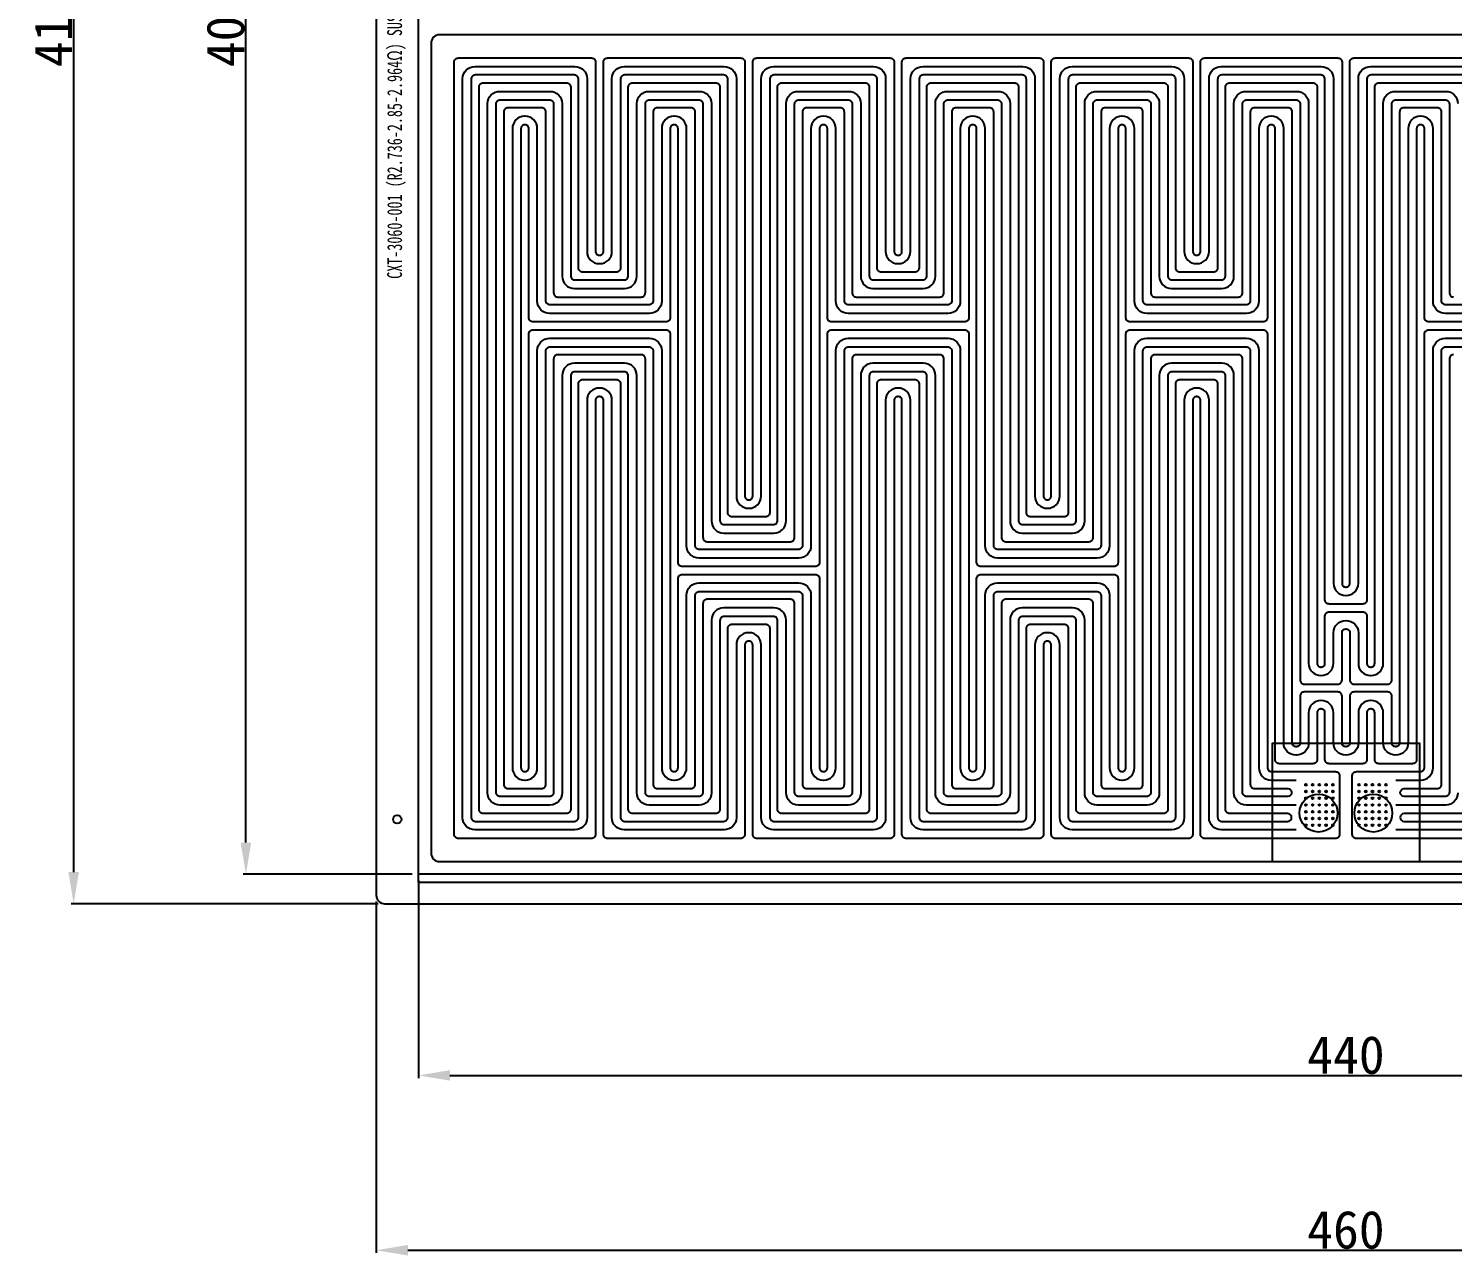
# Model space of a CAD drawing. Header units: millimetres. Extents: x -1327 to 8145, y -2943 to 1353.
# Drawn here: x 4252.3 to 4590, y 216.5 to 507.4 of the extents above; entities that cross this region are included whole.
import ezdxf

# ---------------------------------------------------------------- set-up
doc = ezdxf.new("R2010")
doc.units = ezdxf.units.MM
for name, color, linetype in [('发热丝', 3, 'Continuous'), ('发热丝中心线', 6, 'Continuous'), ('菲林', 11, 'Continuous')]:
    doc.layers.add(name, color=color, linetype=linetype)
doc.styles.get("Standard").update_dxf_attribs({"font": ''})
doc.styles.add('工程字', font='', dxfattribs={"width": 0.7, "height": 6})
doc.styles.get('Standard').set_extended_font_data('SimSun')
doc.styles.get('工程字').set_extended_font_data('SimSun')
doc.dimstyles.new('ISO-25', dxfattribs={"dimscale": 0.5, "dimtxt": 18, "dimasz": 15, "dimexe": 1.25, "dimexo": 3, "dimtad": 1, "dimtoh": 1, "dimdec": 5, "dimtxsty": 'Standard', "dimcen": 2.5, "dimadec": 0, "dimazin": 0, "dimtfac": 1, "dimtmove": 0, "dimatfit": 3, "dimfxl": 1, "dimarcsym": 0})

# ---------------------------------------------------------------- blocks, each defined once
blk = doc.blocks.new('*D20')
at = {"color": 0, "lineweight": -2}
for p, q in [((4344.75, 305.51), (4344.75, 258.58)), ((4784.75, 305.42), (4784.75, 258.58)), ((4352.25, 259.21), (4777.25, 259.21))]:
    blk.add_line(p, q, dxfattribs=at)
at = {"color": 0}
for points in [[(4352.25, 260.46), (4352.25, 257.96), (4344.75, 259.21)], [(4777.25, 257.96), (4777.25, 260.46), (4784.75, 259.21)]]:
    blk.add_solid(points, dxfattribs=at)
at = {"layer": 'Defpoints', "color": 0}
for p in [(4344.75, 307.01), (4784.75, 306.92), (4784.75, 259.21)]:
    blk.add_point(p, dxfattribs=at)
at = {"color": 0, "insert": (4564.75, 264.02), "char_height": 9, "attachment_point": 5}
blk.add_mtext('440', dxfattribs=at)
blk = doc.blocks.new('*D21')
at = {"color": 0, "lineweight": -2}
for p, q in [((4334.75, 300.42), (4334.75, 217.14)), ((4794.75, 300.42), (4794.75, 217.14)), ((4342.25, 217.76), (4787.25, 217.76))]:
    blk.add_line(p, q, dxfattribs=at)
at = {"color": 0}
for points in [[(4342.25, 219.01), (4342.25, 216.51), (4334.75, 217.76)], [(4787.25, 216.51), (4787.25, 219.01), (4794.75, 217.76)]]:
    blk.add_solid(points, dxfattribs=at)
at = {"layer": 'Defpoints', "color": 0}
for p in [(4334.75, 301.92), (4794.75, 301.92), (4794.75, 217.76)]:
    blk.add_point(p, dxfattribs=at)
at = {"color": 0, "insert": (4564.75, 222.58), "char_height": 9, "attachment_point": 5}
blk.add_mtext('460', dxfattribs=at)
blk = doc.blocks.new('*D22')
at = {"color": 0, "lineweight": -2}
for p, q in [((4343.25, 707.92), (4303.23, 707.92)), ((4303.85, 314.42), (4303.85, 700.42)), ((4343.25, 306.92), (4303.23, 306.92))]:
    blk.add_line(p, q, dxfattribs=at)
at = {"color": 0}
for points in [[(4305.1, 700.42), (4302.6, 700.42), (4303.85, 707.92)], [(4302.6, 314.42), (4305.1, 314.42), (4303.85, 306.92)]]:
    blk.add_solid(points, dxfattribs=at)
at = {"layer": 'Defpoints', "color": 0}
for p in [(4303.85, 707.92), (4344.75, 707.92), (4344.75, 306.92)]:
    blk.add_point(p, dxfattribs=at)
at = {"color": 0, "insert": (4299.04, 507.42), "char_height": 9, "attachment_point": 5, "rotation": 90}
blk.add_mtext('401', dxfattribs=at)
blk = doc.blocks.new('*D23')
at = {"color": 0, "lineweight": -2}
for p, q in [((4335.25, 714.92), (4262.37, 714.92)), ((4262.99, 707.42), (4262.99, 307.42)), ((4335.25, 299.92), (4262.37, 299.92))]:
    blk.add_line(p, q, dxfattribs=at)
at = {"color": 0}
for points in [[(4264.24, 707.42), (4261.74, 707.42), (4262.99, 714.92)], [(4261.74, 307.42), (4264.24, 307.42), (4262.99, 299.92)]]:
    blk.add_solid(points, dxfattribs=at)
at = {"layer": 'Defpoints', "color": 0}
for p in [(4336.75, 714.92), (4262.99, 299.92), (4336.75, 299.92)]:
    blk.add_point(p, dxfattribs=at)
at = {"color": 0, "insert": (4258.18, 507.42), "char_height": 9, "attachment_point": 5, "rotation": 90}
blk.add_mtext('415', dxfattribs=at)

msp = doc.modelspace()

# ---------------------------------------------------------------- linework, layer by layer
for points in [[(4344.751992, 709.920521), (4784.751992, 709.920521), (4784.751992, 304.920521), (4344.751992, 304.920521)], [(4547.251992, 309.920521), (4582.251992, 309.920521), (4582.251992, 337.920521), (4547.251992, 337.920521)]]:
    msp.add_lwpolyline(points, close=True)
msp.add_lwpolyline([(4781.751992, 311.920521), (4781.751992, 503.920521, 0.4142135624), (4779.751992, 505.920521), (4349.751992, 505.920521, 0.4142135624), (4347.751992, 503.920521), (4347.751992, 311.920521, 0.4142135624), (4349.751992, 309.920521), (4779.751992, 309.920521, 0.4142135624)], format="xyb", close=True)
for centre in [(4558.251992, 321.420521), (4571.251992, 321.420521)]:
    msp.add_circle(centre, 4.5)
at = {"layer": '发热丝'}
for points in [[(4615.935123, 437.850066), (4584.385762, 437.850066, -0.4142135624), (4583.385762, 438.850066), (4583.385762, 483.717704, 0.4142135624), (4582.506921, 484.596544), (4582.405513, 484.596544, 0.4142135624), (4581.526673, 483.717704), (4581.526673, 334.103587, -0.4142135624), (4580.526673, 333.103587), (4572.582945, 333.103587, -0.4142135624), (4571.582945, 334.103587), (4571.582945, 345.209488, 0.4142135624), (4570.704104, 346.088328), (4570.602696, 346.088328, 0.4142135624), (4569.723856, 345.209488), (4569.723856, 334.103587, -0.4142135624), (4568.723856, 333.103587), (4560.780128, 333.103587, -0.4142135624), (4559.780128, 334.103587), (4559.780128, 345.209488, 0.4142135624), (4558.901288, 346.088328), (4558.799879, 346.088328, 0.4142135624), (4557.921039, 345.209488), (4557.921039, 334.103587, -0.4142135624), (4556.921039, 333.103587), (4548.977311, 333.103587, -0.4142135624), (4547.977311, 334.103587), (4547.977311, 483.717704, 0.4142135624), (4547.098471, 484.596544), (4546.997062, 484.596544, 0.4142135624), (4546.118222, 483.717704), (4546.118222, 438.850066, -0.4142135624), (4545.118222, 437.850066), (4513.56886, 437.850066, -0.4142135624), (4512.56886, 438.850066), (4512.56886, 483.717704, 0.4142135624), (4511.69002, 484.596544), (4511.588611, 484.596544, 0.4142135624), (4510.709771, 483.717704), (4510.709771, 380.850066, -0.4142135624), (4509.709771, 379.850066), (4478.16041, 379.850066, -0.4142135624), (4477.16041, 380.850066), (4477.16041, 483.717704, 0.4142135624), (4476.281569, 484.596544), (4476.180161, 484.596544, 0.4142135624), (4475.30132, 483.717704), (4475.30132, 438.850066, -0.4142135624), (4474.30132, 437.850066), (4442.751959, 437.850066, -0.4142135624), (4441.751959, 438.850066), (4441.751959, 483.717704, 0.4142135624), (4440.873118, 484.596544), (4440.77171, 484.596544, 0.4142135624), (4439.89287, 483.717704), (4439.89287, 380.850066, -0.4142135624), (4438.89287, 379.850066), (4407.343508, 379.850066, -0.4142135624), (4406.343508, 380.850066), (4406.343508, 483.717704, 0.4142135624), (4405.464668, 484.596544), (4405.363259, 484.596544, 0.4142135624), (4404.484419, 483.717704), (4404.484419, 438.850066, -0.4142135624), (4403.484419, 437.850066), (4371.935057, 437.850066, -0.4142135624), (4370.935057, 438.850066), (4370.935057, 483.717704, 0.4142135624), (4370.056217, 484.596544), (4369.954809, 484.596544, 0.4142135624), (4369.075968, 483.717704), (4369.075968, 332.123338, 0.4142135624), (4369.954809, 331.244497), (4370.056217, 331.244497, 0.4142135624), (4370.935057, 332.123338), (4370.935057, 434.990976, -0.4142135624), (4371.935057, 435.990976), (4403.484419, 435.990976, -0.4142135624), (4404.484419, 434.990976), (4404.484419, 332.123338, 0.4142135624), (4405.363259, 331.244497), (4405.464668, 331.244497, 0.4142135624), (4406.343508, 332.123338), (4406.343508, 376.990976, -0.4142135624), (4407.343508, 377.990976), (4438.89287, 377.990976, -0.4142135624), (4439.89287, 376.990976), (4439.89287, 332.123338, 0.4142135624), (4440.77171, 331.244497), (4440.873118, 331.244497, 0.4142135624), (4441.751959, 332.123338), (4441.751959, 434.990976, -0.4142135624), (4442.751959, 435.990976), (4474.30132, 435.990976, -0.4142135624), (4475.30132, 434.990976), (4475.30132, 332.123338, 0.4142135624), (4476.180161, 331.244497), (4476.281569, 331.244497, 0.4142135624), (4477.16041, 332.123338), (4477.16041, 376.990976, -0.4142135624), (4478.16041, 377.990976), (4509.709771, 377.990976, -0.4142135624), (4510.709771, 376.990976), (4510.709771, 332.123338, 0.4142135624), (4511.588611, 331.244497), (4511.69002, 331.244497, 0.4142135624), (4512.56886, 332.123338), (4512.56886, 434.990976, -0.4142135624), (4513.56886, 435.990976), (4545.118222, 435.990976, -0.4142135624), (4546.118222, 434.990976), (4546.118222, 332.244497, 0.4142135624), (4547.118222, 331.244497), (4562.251992, 331.244497, -0.4142135624), (4563.251992, 330.244497), (4563.251992, 316.399361, -0.4142135624), (4562.251992, 315.399361), (4531.273086, 315.399361, -0.4142135624), (4530.273086, 316.399361), (4530.273086, 419.267, 0.4142135624), (4529.394245, 420.14584), (4529.292837, 420.14584, 0.4142135624), (4528.413996, 419.267), (4528.413996, 316.399361, -0.4142135624), (4527.413996, 315.399361), (4495.864635, 315.399361, -0.4142135624), (4494.864635, 316.399361), (4494.864635, 361.267, 0.4142135624), (4493.985795, 362.14584), (4493.884386, 362.14584, 0.4142135624), (4493.005546, 361.267), (4493.005546, 316.399361, -0.4142135624), (4492.005546, 315.399361), (4460.456184, 315.399361, -0.4142135624), (4459.456184, 316.399361), (4459.456184, 419.267, 0.4142135624), (4458.577344, 420.14584), (4458.475935, 420.14584, 0.4142135624), (4457.597095, 419.267), (4457.597095, 316.399361, -0.4142135624), (4456.597095, 315.399361), (4425.047733, 315.399361, -0.4142135624), (4424.047733, 316.399361), (4424.047733, 361.267, 0.4142135624), (4423.168893, 362.14584), (4423.067485, 362.14584, 0.4142135624), (4422.188644, 361.267), (4422.188644, 316.399361, -0.4142135624), (4421.188644, 315.399361), (4389.639283, 315.399361, -0.4142135624), (4388.639283, 316.399361), (4388.639283, 419.267, 0.4142135624), (4387.760442, 420.14584), (4387.659034, 420.14584, 0.4142135624), (4386.780194, 419.267), (4386.780194, 316.399361, -0.4142135624), (4385.780194, 315.399361), (4354.230832, 315.399361, -0.4142135624), (4353.230832, 316.399361), (4353.230832, 499.441681, -0.4142135624), (4354.230832, 500.441681), (4385.780194, 500.441681, -0.4142135624), (4386.780194, 499.441681), (4386.780194, 454.574042, 0.4142135624), (4387.659034, 453.695202), (4387.760442, 453.695202, 0.4142135624), (4388.639283, 454.574042), (4388.639283, 499.441681, -0.4142135624), (4389.639283, 500.441681), (4421.188644, 500.441681, -0.4142135624), (4422.188644, 499.441681), (4422.188644, 396.574042, 0.4142135624), (4423.067485, 395.695202), (4423.168893, 395.695202, 0.4142135624), (4424.047733, 396.574042), (4424.047733, 499.441681, -0.4142135624), (4425.047733, 500.441681), (4456.597095, 500.441681, -0.4142135624), (4457.597095, 499.441681), (4457.597095, 454.574042, 0.4142135624), (4458.475935, 453.695202), (4458.577344, 453.695202, 0.4142135624), (4459.456184, 454.574042), (4459.456184, 499.441681, -0.4142135624), (4460.456184, 500.441681), (4492.005546, 500.441681, -0.4142135624), (4493.005546, 499.441681), (4493.005546, 396.574042, 0.4142135624), (4493.884386, 395.695202), (4493.985795, 395.695202, 0.4142135624), (4494.864635, 396.574042), (4494.864635, 499.441681, -0.4142135624), (4495.864635, 500.441681), (4527.413996, 500.441681, -0.4142135624), (4528.413996, 499.441681), (4528.413996, 454.574042, 0.4142135624), (4529.292837, 453.695202), (4529.394245, 453.695202, 0.4142135624), (4530.273086, 454.574042), (4530.273086, 499.441681, -0.4142135624), (4531.273086, 500.441681), (4562.822447, 500.441681, -0.4142135624), (4563.822447, 499.441681), (4563.822447, 375.88038, 0.4142135624), (4564.701288, 375.00154), (4564.802696, 375.00154, 0.4142135624), (4565.681536, 375.88038), (4565.681536, 499.441681, -0.4142135624), (4566.681536, 500.441681), (4598.230898, 500.441681, -0.4142135624)], [(4594.188579, 496.399361), (4570.723856, 496.399361, 0.4142135624), (4569.723856, 495.399361), (4569.723856, 371.95922, -0.4142135624), (4568.723856, 370.95922), (4560.780128, 370.95922, -0.4142135624), (4559.780128, 371.95922), (4559.780128, 495.399361, 0.4142135624), (4558.780128, 496.399361), (4535.315405, 496.399361, 0.4142135624), (4534.315405, 495.399361), (4534.315405, 450.652882, -0.4142135624), (4533.315405, 449.652882), (4525.371677, 449.652882, -0.4142135624), (4524.371677, 450.652882), (4524.371677, 495.399361, 0.4142135624), (4523.371677, 496.399361), (4499.906954, 496.399361, 0.4142135624), (4498.906954, 495.399361), (4498.906954, 392.652882, -0.4142135624), (4497.906954, 391.652882), (4489.963226, 391.652882, -0.4142135624), (4488.963226, 392.652882), (4488.963226, 495.399361, 0.4142135624), (4487.963226, 496.399361), (4464.498503, 496.399361, 0.4142135624), (4463.498503, 495.399361), (4463.498503, 450.652882, -0.4142135624), (4462.498503, 449.652882), (4454.554776, 449.652882, -0.4142135624), (4453.554776, 450.652882), (4453.554776, 495.399361, 0.4142135624), (4452.554776, 496.399361), (4429.090053, 496.399361, 0.4142135624), (4428.090053, 495.399361), (4428.090053, 392.652882, -0.4142135624), (4427.090053, 391.652882), (4419.146325, 391.652882, -0.4142135624), (4418.146325, 392.652882), (4418.146325, 495.399361, 0.4142135624), (4417.146325, 496.399361), (4393.681602, 496.399361, 0.4142135624), (4392.681602, 495.399361), (4392.681602, 450.652882, -0.4142135624), (4391.681602, 449.652882), (4383.737874, 449.652882, -0.4142135624), (4382.737874, 450.652882), (4382.737874, 495.399361, 0.4142135624), (4381.737874, 496.399361), (4358.273151, 496.399361, 0.4142135624), (4357.273151, 495.399361), (4357.273151, 320.441681, 0.4142135624), (4358.273151, 319.441681), (4381.737874, 319.441681, 0.4142135624), (4382.737874, 320.441681), (4382.737874, 423.188159, -0.4142135624), (4383.737874, 424.188159), (4391.681602, 424.188159, -0.4142135624), (4392.681602, 423.188159), (4392.681602, 320.441681, 0.4142135624), (4393.681602, 319.441681), (4417.146325, 319.441681, 0.4142135624), (4418.146325, 320.441681), (4418.146325, 365.188159, -0.4142135624), (4419.146325, 366.188159), (4427.090053, 366.188159, -0.4142135624), (4428.090053, 365.188159), (4428.090053, 320.441681, 0.4142135624), (4429.090053, 319.441681), (4452.554776, 319.441681, 0.4142135624), (4453.554776, 320.441681), (4453.554776, 423.188159, -0.4142135624), (4454.554776, 424.188159), (4462.498503, 424.188159, -0.4142135624), (4463.498503, 423.188159), (4463.498503, 320.441681, 0.4142135624), (4464.498503, 319.441681), (4487.963226, 319.441681, 0.4142135624), (4488.963226, 320.441681), (4488.963226, 365.188159, -0.4142135624), (4489.963226, 366.188159), (4497.906954, 366.188159, -0.4142135624), (4498.906954, 365.188159), (4498.906954, 320.441681, 0.4142135624), (4499.906954, 319.441681), (4523.371677, 319.441681, 0.4142135624), (4524.371677, 320.441681), (4524.371677, 423.188159, -0.4142135624), (4525.371677, 424.188159), (4533.315405, 424.188159, -0.4142135624), (4534.315405, 423.188159), (4534.315405, 320.441681, 0.4142135624), (4535.315405, 319.441681), (4550.949175, 319.441681, 1), (4550.949175, 321.30077), (4537.174494, 321.30077, -0.4142135624), (4536.174494, 322.30077), (4536.174494, 425.047249, 0.4142135624), (4535.174494, 426.047249), (4523.512588, 426.047249, 0.4142135624), (4522.512588, 425.047249), (4522.512588, 322.30077, -0.4142135624), (4521.512588, 321.30077), (4501.766043, 321.30077, -0.4142135624), (4500.766043, 322.30077), (4500.766043, 367.047249, 0.4142135624), (4499.766043, 368.047249), (4488.104137, 368.047249, 0.4142135624), (4487.104137, 367.047249), (4487.104137, 322.30077, -0.4142135624), (4486.104137, 321.30077), (4466.357593, 321.30077, -0.4142135624), (4465.357593, 322.30077), (4465.357593, 425.047249, 0.4142135624), (4464.357593, 426.047249), (4452.695687, 426.047249, 0.4142135624), (4451.695687, 425.047249), (4451.695687, 322.30077, -0.4142135624), (4450.695687, 321.30077), (4430.949142, 321.30077, -0.4142135624), (4429.949142, 322.30077), (4429.949142, 367.047249, 0.4142135624), (4428.949142, 368.047249), (4417.287236, 368.047249, 0.4142135624), (4416.287236, 367.047249), (4416.287236, 322.30077, -0.4142135624), (4415.287236, 321.30077), (4395.540691, 321.30077, -0.4142135624), (4394.540691, 322.30077), (4394.540691, 425.047249, 0.4142135624), (4393.540691, 426.047249), (4381.878785, 426.047249, 0.4142135624), (4380.878785, 425.047249), (4380.878785, 322.30077, -0.4142135624), (4379.878785, 321.30077), (4360.132241, 321.30077, -0.4142135624), (4359.132241, 322.30077), (4359.132241, 493.540272, -0.4142135624), (4360.132241, 494.540272), (4379.878785, 494.540272, -0.4142135624), (4380.878785, 493.540272), (4380.878785, 448.793793, 0.4142135624), (4381.878785, 447.793793), (4393.540691, 447.793793, 0.4142135624), (4394.540691, 448.793793), (4394.540691, 493.540272, -0.4142135624), (4395.540691, 494.540272), (4415.287236, 494.540272, -0.4142135624), (4416.287236, 493.540272), (4416.287236, 390.793793, 0.4142135624), (4417.287236, 389.793793), (4428.949142, 389.793793, 0.4142135624), (4429.949142, 390.793793), (4429.949142, 493.540272, -0.4142135624), (4430.949142, 494.540272), (4450.695687, 494.540272, -0.4142135624), (4451.695687, 493.540272), (4451.695687, 448.793793, 0.4142135624), (4452.695687, 447.793793), (4464.357593, 447.793793, 0.4142135624), (4465.357593, 448.793793), (4465.357593, 493.540272, -0.4142135624), (4466.357593, 494.540272), (4486.104137, 494.540272, -0.4142135624), (4487.104137, 493.540272), (4487.104137, 390.793793, 0.4142135624), (4488.104137, 389.793793), (4499.766043, 389.793793, 0.4142135624), (4500.766043, 390.793793), (4500.766043, 493.540272, -0.4142135624), (4501.766043, 494.540272), (4521.512588, 494.540272, -0.4142135624), (4522.512588, 493.540272), (4522.512588, 448.793793, 0.4142135624), (4523.512588, 447.793793), (4535.174494, 447.793793, 0.4142135624), (4536.174494, 448.793793), (4536.174494, 493.540272, -0.4142135624), (4537.174494, 494.540272), (4556.921039, 494.540272, -0.4142135624), (4557.921039, 493.540272), (4557.921039, 356.910897, 0.4142135624), (4558.799879, 356.032056), (4558.901288, 356.032056, 0.4142135624), (4559.780128, 356.910897), (4559.780128, 368.100131, -0.4142135624), (4560.780128, 369.100131), (4568.723856, 369.100131, -0.4142135624), (4569.723856, 368.100131), (4569.723856, 356.910897, 0.4142135624), (4570.602696, 356.032056), (4570.704104, 356.032056, 0.4142135624), (4571.582945, 356.910897), (4571.582945, 493.540272, -0.4142135624), (4572.582945, 494.540272), (4592.329489, 494.540272, -0.4142135624)], [(4611.892804, 441.892385), (4588.428081, 441.892385, -0.4142135624), (4587.428081, 442.892385), (4587.428081, 487.638864, 0.4142135624), (4586.428081, 488.638864), (4578.484353, 488.638864, 0.4142135624), (4577.484353, 487.638864), (4577.484353, 338.024746, -0.4142135624), (4576.605513, 337.145906), (4576.504104, 337.145906, -0.4142135624), (4575.625264, 338.024746), (4575.625264, 349.130648, 0.4142135624), (4574.625264, 350.130648), (4566.681536, 350.130648, 0.4142135624), (4565.681536, 349.130648), (4565.681536, 338.024746, -0.4142135624), (4564.802696, 337.145906), (4564.701288, 337.145906, -0.4142135624), (4563.822447, 338.024746), (4563.822447, 349.130648, 0.4142135624), (4562.822447, 350.130648), (4554.878719, 350.130648, 0.4142135624), (4553.878719, 349.130648), (4553.878719, 338.024746, -0.4142135624), (4552.999879, 337.145906), (4552.898471, 337.145906, -0.4142135624), (4552.01963, 338.024746), (4552.01963, 487.638864, 0.4142135624), (4551.01963, 488.638864), (4543.075903, 488.638864, 0.4142135624), (4542.075903, 487.638864), (4542.075903, 442.892385, -0.4142135624), (4541.075903, 441.892385), (4517.61118, 441.892385, -0.4142135624), (4516.61118, 442.892385), (4516.61118, 487.638864, 0.4142135624), (4515.61118, 488.638864), (4507.667452, 488.638864, 0.4142135624), (4506.667452, 487.638864), (4506.667452, 384.892385, -0.4142135624), (4505.667452, 383.892385), (4482.202729, 383.892385, -0.4142135624), (4481.202729, 384.892385), (4481.202729, 487.638864, 0.4142135624), (4480.202729, 488.638864), (4472.259001, 488.638864, 0.4142135624), (4471.259001, 487.638864), (4471.259001, 442.892385, -0.4142135624), (4470.259001, 441.892385), (4446.794278, 441.892385, -0.4142135624), (4445.794278, 442.892385), (4445.794278, 487.638864, 0.4142135624), (4444.794278, 488.638864), (4436.85055, 488.638864, 0.4142135624), (4435.85055, 487.638864), (4435.85055, 384.892385, -0.4142135624), (4434.85055, 383.892385), (4411.385827, 383.892385, -0.4142135624), (4410.385827, 384.892385), (4410.385827, 487.638864, 0.4142135624), (4409.385827, 488.638864), (4401.4421, 488.638864, 0.4142135624), (4400.4421, 487.638864), (4400.4421, 442.892385, -0.4142135624), (4399.4421, 441.892385), (4375.977377, 441.892385, -0.4142135624), (4374.977377, 442.892385), (4374.977377, 487.638864, 0.4142135624), (4373.977377, 488.638864), (4366.033649, 488.638864, 0.4142135624), (4365.033649, 487.638864), (4365.033649, 328.202178, 0.4142135624), (4366.033649, 327.202178), (4373.977377, 327.202178, 0.4142135624), (4374.977377, 328.202178), (4374.977377, 430.948657, -0.4142135624), (4375.977377, 431.948657), (4399.4421, 431.948657, -0.4142135624), (4400.4421, 430.948657), (4400.4421, 328.202178, 0.4142135624), (4401.4421, 327.202178), (4409.385827, 327.202178, 0.4142135624), (4410.385827, 328.202178), (4410.385827, 372.948657, -0.4142135624), (4411.385827, 373.948657), (4434.85055, 373.948657, -0.4142135624), (4435.85055, 372.948657), (4435.85055, 328.202178, 0.4142135624), (4436.85055, 327.202178), (4444.794278, 327.202178, 0.4142135624), (4445.794278, 328.202178), (4445.794278, 430.948657, -0.4142135624), (4446.794278, 431.948657), (4470.259001, 431.948657, -0.4142135624), (4471.259001, 430.948657), (4471.259001, 328.202178, 0.4142135624), (4472.259001, 327.202178), (4480.202729, 327.202178, 0.4142135624), (4481.202729, 328.202178), (4481.202729, 372.948657, -0.4142135624), (4482.202729, 373.948657), (4505.667452, 373.948657, -0.4142135624), (4506.667452, 372.948657), (4506.667452, 328.202178, 0.4142135624), (4507.667452, 327.202178), (4515.61118, 327.202178, 0.4142135624), (4516.61118, 328.202178), (4516.61118, 430.948657, -0.4142135624), (4517.61118, 431.948657), (4541.075903, 431.948657, -0.4142135624), (4542.075903, 430.948657), (4542.075903, 328.202178, 0.4142135624), (4543.075903, 327.202178), (4550.949175, 327.202178, -1), (4550.949175, 325.343089), (4541.216813, 325.343089, -0.4142135624), (4540.216813, 326.343089), (4540.216813, 429.089568, 0.4142135624), (4539.216813, 430.089568), (4519.470269, 430.089568, 0.4142135624), (4518.470269, 429.089568), (4518.470269, 326.343089, -0.4142135624), (4517.470269, 325.343089), (4505.808363, 325.343089, -0.4142135624), (4504.808363, 326.343089), (4504.808363, 371.089568, 0.4142135624), (4503.808363, 372.089568), (4484.061818, 372.089568, 0.4142135624), (4483.061818, 371.089568), (4483.061818, 326.343089, -0.4142135624), (4482.061818, 325.343089), (4470.399912, 325.343089, -0.4142135624), (4469.399912, 326.343089), (4469.399912, 429.089568, 0.4142135624), (4468.399912, 430.089568), (4448.653367, 430.089568, 0.4142135624), (4447.653367, 429.089568), (4447.653367, 326.343089, -0.4142135624), (4446.653367, 325.343089), (4434.991461, 325.343089, -0.4142135624), (4433.991461, 326.343089), (4433.991461, 371.089568, 0.4142135624), (4432.991461, 372.089568), (4413.244917, 372.089568, 0.4142135624), (4412.244917, 371.089568), (4412.244917, 326.343089, -0.4142135624), (4411.244917, 325.343089), (4399.583011, 325.343089, -0.4142135624), (4398.583011, 326.343089), (4398.583011, 429.089568, 0.4142135624), (4397.583011, 430.089568), (4377.836466, 430.089568, 0.4142135624), (4376.836466, 429.089568), (4376.836466, 326.343089, -0.4142135624), (4375.836466, 325.343089), (4364.17456, 325.343089, -0.4142135624), (4363.17456, 326.343089), (4363.17456, 489.497953, -0.4142135624), (4364.17456, 490.497953), (4375.836466, 490.497953, -0.4142135624), (4376.836466, 489.497953), (4376.836466, 444.751474, 0.4142135624), (4377.836466, 443.751474), (4397.583011, 443.751474, 0.4142135624), (4398.583011, 444.751474), (4398.583011, 489.497953, -0.4142135624), (4399.583011, 490.497953), (4411.244917, 490.497953, -0.4142135624), (4412.244917, 489.497953), (4412.244917, 386.751474, 0.4142135624), (4413.244917, 385.751474), (4432.991461, 385.751474, 0.4142135624), (4433.991461, 386.751474), (4433.991461, 489.497953, -0.4142135624), (4434.991461, 490.497953), (4446.653367, 490.497953, -0.4142135624), (4447.653367, 489.497953), (4447.653367, 444.751474, 0.4142135624), (4448.653367, 443.751474), (4468.399912, 443.751474, 0.4142135624), (4469.399912, 444.751474), (4469.399912, 489.497953, -0.4142135624), (4470.399912, 490.497953), (4482.061818, 490.497953, -0.4142135624), (4483.061818, 489.497953), (4483.061818, 386.751474, 0.4142135624), (4484.061818, 385.751474), (4503.808363, 385.751474, 0.4142135624), (4504.808363, 386.751474), (4504.808363, 489.497953, -0.4142135624), (4505.808363, 490.497953), (4517.470269, 490.497953, -0.4142135624), (4518.470269, 489.497953), (4518.470269, 444.751474, 0.4142135624), (4519.470269, 443.751474), (4539.216813, 443.751474, 0.4142135624), (4540.216813, 444.751474), (4540.216813, 489.497953, -0.4142135624), (4541.216813, 490.497953), (4552.878719, 490.497953, -0.4142135624), (4553.878719, 489.497953), (4553.878719, 352.989737, 0.4142135624), (4554.878719, 351.989737), (4562.822447, 351.989737, 0.4142135624), (4563.822447, 352.989737), (4563.822447, 364.178972, -0.4142135624), (4564.701288, 365.057812), (4564.802696, 365.057812, -0.4142135624), (4565.681536, 364.178972), (4565.681536, 352.989737, 0.4142135624), (4566.681536, 351.989737), (4574.625264, 351.989737, 0.4142135624), (4575.625264, 352.989737), (4575.625264, 489.497953, -0.4142135624), (4576.625264, 490.497953), (4588.28717, 490.497953, -0.4142135624), (4589.28717, 489.497953), (4589.28717, 444.751474, 0.4142135624), (4590.28717, 443.751474)], [(4598.230898, 315.399361), (4567.251992, 315.399361, -0.4142135624), (4566.251992, 316.399361), (4566.251992, 330.244497, -0.4142135624), (4567.251992, 331.244497), (4582.385762, 331.244497, 0.4142135624), (4583.385762, 332.244497), (4583.385762, 434.990976, -0.4142135624), (4584.385762, 435.990976), (4615.935123, 435.990976, -0.4142135624)], [(4590.28717, 430.089568, 0.4142135624), (4589.28717, 429.089568), (4589.28717, 326.343089, -0.4142135624), (4588.28717, 325.343089), (4578.554809, 325.343089, -1), (4578.554809, 327.202178), (4586.428081, 327.202178, 0.4142135624), (4587.428081, 328.202178), (4587.428081, 430.948657, -0.4142135624), (4588.428081, 431.948657), (4611.892804, 431.948657, -0.4142135624)], [(4592.329489, 321.30077), (4578.554809, 321.30077, 1), (4578.554809, 319.441681), (4594.188579, 319.441681, 0.4142135624)]]:
    msp.add_lwpolyline(points, format="xyb", dxfattribs=at)
for centre in [(4555.251992, 328.121929), (4556.851992, 328.121929), (4558.451992, 328.121929), (4560.051992, 328.121929), (4561.651992, 328.121929), (4567.851992, 328.121929), (4569.451992, 328.121929), (4571.051992, 328.121929), (4572.651992, 328.121929), (4574.251992, 328.121929), (4555.251992, 326.521929), (4555.251992, 324.921929), (4556.851992, 326.521929), (4556.851992, 324.921929), (4558.451992, 326.521929), (4558.451992, 324.921929), (4560.051992, 326.521929), (4560.051992, 324.921929), (4561.651992, 326.521929), (4561.651992, 324.921929), (4567.851992, 326.521929), (4567.851992, 324.921929), (4569.451992, 326.521929), (4569.451992, 324.921929), (4571.051992, 326.521929), (4571.051992, 324.921929), (4572.651992, 326.521929), (4572.651992, 324.921929), (4574.251992, 326.521929), (4574.251992, 324.921929), (4555.251992, 323.321929), (4555.251992, 321.721929), (4556.851992, 323.321929), (4556.851992, 321.721929), (4558.451992, 323.321929), (4558.451992, 321.721929), (4560.051992, 323.321929), (4560.051992, 321.721929), (4561.651992, 323.321929), (4561.651992, 321.721929), (4567.851992, 323.321929), (4567.851992, 321.721929), (4569.451992, 323.321929), (4569.451992, 321.721929), (4571.051992, 323.321929), (4571.051992, 321.721929), (4572.651992, 323.321929), (4572.651992, 321.721929), (4574.251992, 323.321929), (4574.251992, 321.721929), (4555.251992, 320.121929), (4555.251992, 318.521929), (4556.851992, 320.121929), (4556.851992, 318.521929), (4558.451992, 320.121929), (4558.451992, 318.521929), (4560.051992, 320.121929), (4560.051992, 318.521929), (4561.651992, 320.121929), (4561.651992, 318.521929), (4567.851992, 320.121929), (4567.851992, 318.521929), (4569.451992, 320.121929), (4569.451992, 318.521929), (4571.051992, 320.121929), (4571.051992, 318.521929), (4572.651992, 320.121929), (4572.651992, 318.521929), (4574.251992, 320.121929), (4574.251992, 318.521929)]:
    msp.add_circle(centre, 0.2, dxfattribs=at)
at = {"layer": '发热丝中心线'}
for points in [[(4552.949175, 317.420521), (4535.194245, 317.420521, -0.4142135624), (4532.294245, 320.320521), (4532.294245, 419.267, 0.4142135624), (4529.394245, 422.167), (4529.292837, 422.167, 0.4142135624), (4526.392837, 419.267), (4526.392837, 320.320521, -0.4142135624), (4523.492837, 317.420521), (4499.785795, 317.420521, -0.4142135624), (4496.885795, 320.320521), (4496.885795, 361.267, 0.4142135624), (4493.985795, 364.167), (4493.884386, 364.167, 0.4142135624), (4490.984386, 361.267), (4490.984386, 320.320521, -0.4142135624), (4488.084386, 317.420521), (4464.377344, 317.420521, -0.4142135624), (4461.477344, 320.320521), (4461.477344, 419.267, 0.4142135624), (4458.577344, 422.167), (4458.475935, 422.167, 0.4142135624), (4455.575935, 419.267), (4455.575935, 320.320521, -0.4142135624), (4452.675935, 317.420521), (4428.968893, 317.420521, -0.4142135624), (4426.068893, 320.320521), (4426.068893, 361.267, 0.4142135624), (4423.168893, 364.167), (4423.067485, 364.167, 0.4142135624), (4420.167485, 361.267), (4420.167485, 320.320521, -0.4142135624), (4417.267485, 317.420521), (4393.560442, 317.420521, -0.4142135624), (4390.660442, 320.320521), (4390.660442, 419.267, 0.4142135624), (4387.760442, 422.167), (4387.659034, 422.167, 0.4142135624), (4384.759034, 419.267), (4384.759034, 320.320521, -0.4142135624), (4381.859034, 317.420521), (4358.151992, 317.420521, -0.4142135624), (4355.251992, 320.320521), (4355.251992, 495.520521, -0.4142135624), (4358.151992, 498.420521), (4381.859034, 498.420521, -0.4142135624), (4384.759034, 495.520521), (4384.759034, 454.574042, 0.4142135624), (4387.659034, 451.674042), (4387.760442, 451.674042, 0.4142135624), (4390.660442, 454.574042), (4390.660442, 495.520521, -0.4142135624), (4393.560442, 498.420521), (4417.267485, 498.420521, -0.4142135624), (4420.167485, 495.520521), (4420.167485, 396.574042, 0.4142135624), (4423.067485, 393.674042), (4423.168893, 393.674042, 0.4142135624), (4426.068893, 396.574042), (4426.068893, 495.520521, -0.4142135624), (4428.968893, 498.420521), (4452.675935, 498.420521, -0.4142135624), (4455.575935, 495.520521), (4455.575935, 454.574042, 0.4142135624), (4458.475935, 451.674042), (4458.577344, 451.674042, 0.4142135624), (4461.477344, 454.574042), (4461.477344, 495.520521, -0.4142135624), (4464.377344, 498.420521), (4488.084386, 498.420521, -0.4142135624), (4490.984386, 495.520521), (4490.984386, 396.574042, 0.4142135624), (4493.884386, 393.674042), (4493.985795, 393.674042, 0.4142135624), (4496.885795, 396.574042), (4496.885795, 495.520521, -0.4142135624), (4499.785795, 498.420521), (4523.492837, 498.420521, -0.4142135624), (4526.392837, 495.520521), (4526.392837, 454.574042, 0.4142135624), (4529.292837, 451.674042), (4529.394245, 451.674042, 0.4142135624), (4532.294245, 454.574042), (4532.294245, 495.520521, -0.4142135624), (4535.194245, 498.420521), (4558.901288, 498.420521, -0.4142135624), (4561.801288, 495.520521), (4561.801288, 375.88038, 0.4142135624), (4564.701288, 372.98038), (4564.802696, 372.98038, 0.4142135624), (4567.702696, 375.88038), (4567.702696, 495.520521, -0.4142135624), (4570.602696, 498.420521), (4594.309738, 498.420521, -0.4142135624)], [(4552.949175, 323.321929), (4541.095654, 323.321929, -0.4142135624), (4538.195654, 326.221929), (4538.195654, 425.168408, 0.4142135624), (4535.295654, 428.068408), (4523.391428, 428.068408, 0.4142135624), (4520.491428, 425.168408), (4520.491428, 326.221929, -0.4142135624), (4517.591428, 323.321929), (4505.687203, 323.321929, -0.4142135624), (4502.787203, 326.221929), (4502.787203, 367.168408, 0.4142135624), (4499.887203, 370.068408), (4487.982978, 370.068408, 0.4142135624), (4485.082978, 367.168408), (4485.082978, 326.221929, -0.4142135624), (4482.182978, 323.321929), (4470.278752, 323.321929, -0.4142135624), (4467.378752, 326.221929), (4467.378752, 425.168408, 0.4142135624), (4464.478752, 428.068408), (4452.574527, 428.068408, 0.4142135624), (4449.674527, 425.168408), (4449.674527, 326.221929, -0.4142135624), (4446.774527, 323.321929), (4434.870302, 323.321929, -0.4142135624), (4431.970302, 326.221929), (4431.970302, 367.168408, 0.4142135624), (4429.070302, 370.068408), (4417.166076, 370.068408, 0.4142135624), (4414.266076, 367.168408), (4414.266076, 326.221929, -0.4142135624), (4411.366076, 323.321929), (4399.461851, 323.321929, -0.4142135624), (4396.561851, 326.221929), (4396.561851, 425.168408, 0.4142135624), (4393.661851, 428.068408), (4381.757626, 428.068408, 0.4142135624), (4378.857626, 425.168408), (4378.857626, 326.221929, -0.4142135624), (4375.957626, 323.321929), (4364.0534, 323.321929, -0.4142135624), (4361.1534, 326.221929), (4361.1534, 489.619112, -0.4142135624), (4364.0534, 492.519112), (4375.957626, 492.519112, -0.4142135624), (4378.857626, 489.619112), (4378.857626, 448.672634, 0.4142135624), (4381.757626, 445.772634), (4393.661851, 445.772634, 0.4142135624), (4396.561851, 448.672634), (4396.561851, 489.619112, -0.4142135624), (4399.461851, 492.519112), (4411.366076, 492.519112, -0.4142135624), (4414.266076, 489.619112), (4414.266076, 390.672634, 0.4142135624), (4417.166076, 387.772634), (4429.070302, 387.772634, 0.4142135624), (4431.970302, 390.672634), (4431.970302, 489.619112, -0.4142135624), (4434.870302, 492.519112), (4446.774527, 492.519112, -0.4142135624), (4449.674527, 489.619112), (4449.674527, 448.672634, 0.4142135624), (4452.574527, 445.772634), (4464.478752, 445.772634, 0.4142135624), (4467.378752, 448.672634), (4467.378752, 489.619112, -0.4142135624), (4470.278752, 492.519112), (4482.182978, 492.519112, -0.4142135624), (4485.082978, 489.619112), (4485.082978, 390.672634, 0.4142135624), (4487.982978, 387.772634), (4499.887203, 387.772634, 0.4142135624), (4502.787203, 390.672634), (4502.787203, 489.619112, -0.4142135624), (4505.687203, 492.519112), (4517.591428, 492.519112, -0.4142135624), (4520.491428, 489.619112), (4520.491428, 448.672634, 0.4142135624), (4523.391428, 445.772634), (4535.295654, 445.772634, 0.4142135624), (4538.195654, 448.672634), (4538.195654, 489.619112, -0.4142135624), (4541.095654, 492.519112), (4552.999879, 492.519112, -0.4142135624), (4555.899879, 489.619112), (4555.899879, 356.910897, 0.4142135624), (4558.799879, 354.010897), (4558.901288, 354.010897, 0.4142135624), (4561.801288, 356.910897), (4561.801288, 364.178972, -0.4142135624), (4564.701288, 367.078972), (4564.802696, 367.078972, -0.4142135624), (4567.702696, 364.178972), (4567.702696, 356.910897, 0.4142135624), (4570.602696, 354.010897), (4570.704104, 354.010897, 0.4142135624), (4573.604104, 356.910897), (4573.604104, 489.619112, -0.4142135624), (4576.504104, 492.519112), (4588.40833, 492.519112, -0.4142135624), (4591.30833, 489.619112)], [(4612.013964, 439.871225), (4588.306921, 439.871225, -0.4142135624), (4585.406921, 442.771225), (4585.406921, 483.717704, 0.4142135624), (4582.506921, 486.617704), (4582.405513, 486.617704, 0.4142135624), (4579.505513, 483.717704), (4579.505513, 338.024746, -0.4142135624), (4576.605513, 335.124746), (4576.504104, 335.124746, -0.4142135624), (4573.604104, 338.024746), (4573.604104, 345.209488, 0.4142135624), (4570.704104, 348.109488), (4570.602696, 348.109488, 0.4142135624), (4567.702696, 345.209488), (4567.702696, 338.024746, -0.4142135624), (4564.802696, 335.124746), (4564.701288, 335.124746, -0.4142135624), (4561.801288, 338.024746), (4561.801288, 345.209488, 0.4142135624), (4558.901288, 348.109488), (4558.799879, 348.109488, 0.4142135624), (4555.899879, 345.209488), (4555.899879, 338.024746, -0.4142135624), (4552.999879, 335.124746), (4552.898471, 335.124746, -0.4142135624), (4549.998471, 338.024746), (4549.998471, 483.717704, 0.4142135624), (4547.098471, 486.617704), (4546.997062, 486.617704, 0.4142135624), (4544.097062, 483.717704), (4544.097062, 442.771225, -0.4142135624), (4541.197062, 439.871225), (4517.49002, 439.871225, -0.4142135624), (4514.59002, 442.771225), (4514.59002, 483.717704, 0.4142135624), (4511.69002, 486.617704), (4511.588611, 486.617704, 0.4142135624), (4508.688611, 483.717704), (4508.688611, 384.771225, -0.4142135624), (4505.788611, 381.871225), (4482.081569, 381.871225, -0.4142135624), (4479.181569, 384.771225), (4479.181569, 483.717704, 0.4142135624), (4476.281569, 486.617704), (4476.180161, 486.617704, 0.4142135624), (4473.280161, 483.717704), (4473.280161, 442.771225, -0.4142135624), (4470.380161, 439.871225), (4446.673118, 439.871225, -0.4142135624), (4443.773118, 442.771225), (4443.773118, 483.717704, 0.4142135624), (4440.873118, 486.617704), (4440.77171, 486.617704, 0.4142135624), (4437.87171, 483.717704), (4437.87171, 384.771225, -0.4142135624), (4434.97171, 381.871225), (4411.264668, 381.871225, -0.4142135624), (4408.364668, 384.771225), (4408.364668, 483.717704, 0.4142135624), (4405.464668, 486.617704), (4405.363259, 486.617704, 0.4142135624), (4402.463259, 483.717704), (4402.463259, 442.771225, -0.4142135624), (4399.563259, 439.871225), (4375.856217, 439.871225, -0.4142135624), (4372.956217, 442.771225), (4372.956217, 483.717704, 0.4142135624), (4370.056217, 486.617704), (4369.954809, 486.617704, 0.4142135624), (4367.054809, 483.717704), (4367.054809, 332.123338, 0.4142135624), (4369.954809, 329.223338), (4370.056217, 329.223338, 0.4142135624), (4372.956217, 332.123338), (4372.956217, 431.069817, -0.4142135624), (4375.856217, 433.969817), (4399.563259, 433.969817, -0.4142135624), (4402.463259, 431.069817), (4402.463259, 332.123338, 0.4142135624), (4405.363259, 329.223338), (4405.464668, 329.223338, 0.4142135624), (4408.364668, 332.123338), (4408.364668, 373.069817, -0.4142135624), (4411.264668, 375.969817), (4434.97171, 375.969817, -0.4142135624), (4437.87171, 373.069817), (4437.87171, 332.123338, 0.4142135624), (4440.77171, 329.223338), (4440.873118, 329.223338, 0.4142135624), (4443.773118, 332.123338), (4443.773118, 431.069817, -0.4142135624), (4446.673118, 433.969817), (4470.380161, 433.969817, -0.4142135624), (4473.280161, 431.069817), (4473.280161, 332.123338, 0.4142135624), (4476.180161, 329.223338), (4476.281569, 329.223338, 0.4142135624), (4479.181569, 332.123338), (4479.181569, 373.069817, -0.4142135624), (4482.081569, 375.969817), (4505.788611, 375.969817, -0.4142135624), (4508.688611, 373.069817), (4508.688611, 332.123338, 0.4142135624), (4511.588611, 329.223338), (4511.69002, 329.223338, 0.4142135624), (4514.59002, 332.123338), (4514.59002, 431.069817, -0.4142135624), (4517.49002, 433.969817), (4541.197062, 433.969817, -0.4142135624), (4544.097062, 431.069817), (4544.097062, 332.123338, 0.4142135624), (4546.997062, 329.223338), (4552.949175, 329.223338)], [(4576.554809, 329.223338), (4582.506921, 329.223338, 0.4142135624), (4585.406921, 332.123338), (4585.406921, 431.069817, -0.4142135624), (4588.306921, 433.969817), (4612.013964, 433.969817, -0.4142135624)], [(4591.30833, 326.221929, -0.4142135624), (4588.40833, 323.321929), (4576.554809, 323.321929)]]:
    msp.add_lwpolyline(points, format="xyb", dxfattribs=at)
msp.add_lwpolyline([(4594.309738, 317.420521), (4576.554809, 317.420521)], dxfattribs=at)
at = {"layer": '菲林'}
msp.add_lwpolyline([(4334.751992, 301.920521, 0.4142135624), (4336.751992, 299.920521), (4792.751992, 299.920521, 0.4142135624), (4794.751992, 301.920521), (4794.751992, 712.920521, 0.4142135624), (4792.751992, 714.920521), (4336.751992, 714.920521, 0.4142135624), (4334.751992, 712.920521)], format="xyb", close=True, dxfattribs=at)
msp.add_lwpolyline([(4784.751992, 707.920521), (4784.751992, 306.920521), (4344.751992, 306.920521), (4344.751992, 707.920521), (4543.751992, 707.920521)], close=True, dxfattribs=at)
msp.add_circle((4339.751992, 319.920521), 1, dxfattribs=at)

# ---------------------------------------------------------------- texts
at = {"insert": (4337.364647, 448.073016), "char_height": 3.5, "width": 683.50200471, "attachment_point": 1, "rotation": 90, "style": '工程字'}
msp.add_mtext('{\\C1;CXT-3060-001 (R2.736-2.85-2.964Ω) SUS304 0.1T B4.04 434-196 20250603}', dxfattribs=at)

# ---------------------------------------------------------------- dimensions: what is measured, and where the dimension line sits
for base, p1, p2, picture, middle in [((4262.99173, 299.920521), (4336.751992, 714.920521), (4336.751992, 299.920521), '*D23', (4258.17923, 507.420521)), ((4303.854331, 707.920521), (4344.751992, 306.920521), (4344.751992, 707.920521), '*D22', (4299.041831, 507.420521))]:
    dim = msp.add_linear_dim(base=base, p1=p1, p2=p2, angle=90, dimstyle='ISO-25')
    dim.commit()
    dim.dimension.update_dxf_attribs({"geometry": picture, "text_midpoint": middle})
for base, p1, p2, picture, middle in [((4784.751992, 259.205581), (4344.751992, 307.012278), (4784.751992, 306.920521), '*D20', (4564.751992, 264.018081)), ((4794.751992, 217.763955), (4334.751992, 301.920521), (4794.751992, 301.920521), '*D21', (4564.751992, 222.576455))]:
    dim = msp.add_linear_dim(base=base, p1=p1, p2=p2, dimstyle='ISO-25')
    dim.commit()
    dim.dimension.update_dxf_attribs({"geometry": picture, "text_midpoint": middle})

doc.saveas('drawing.dxf')
